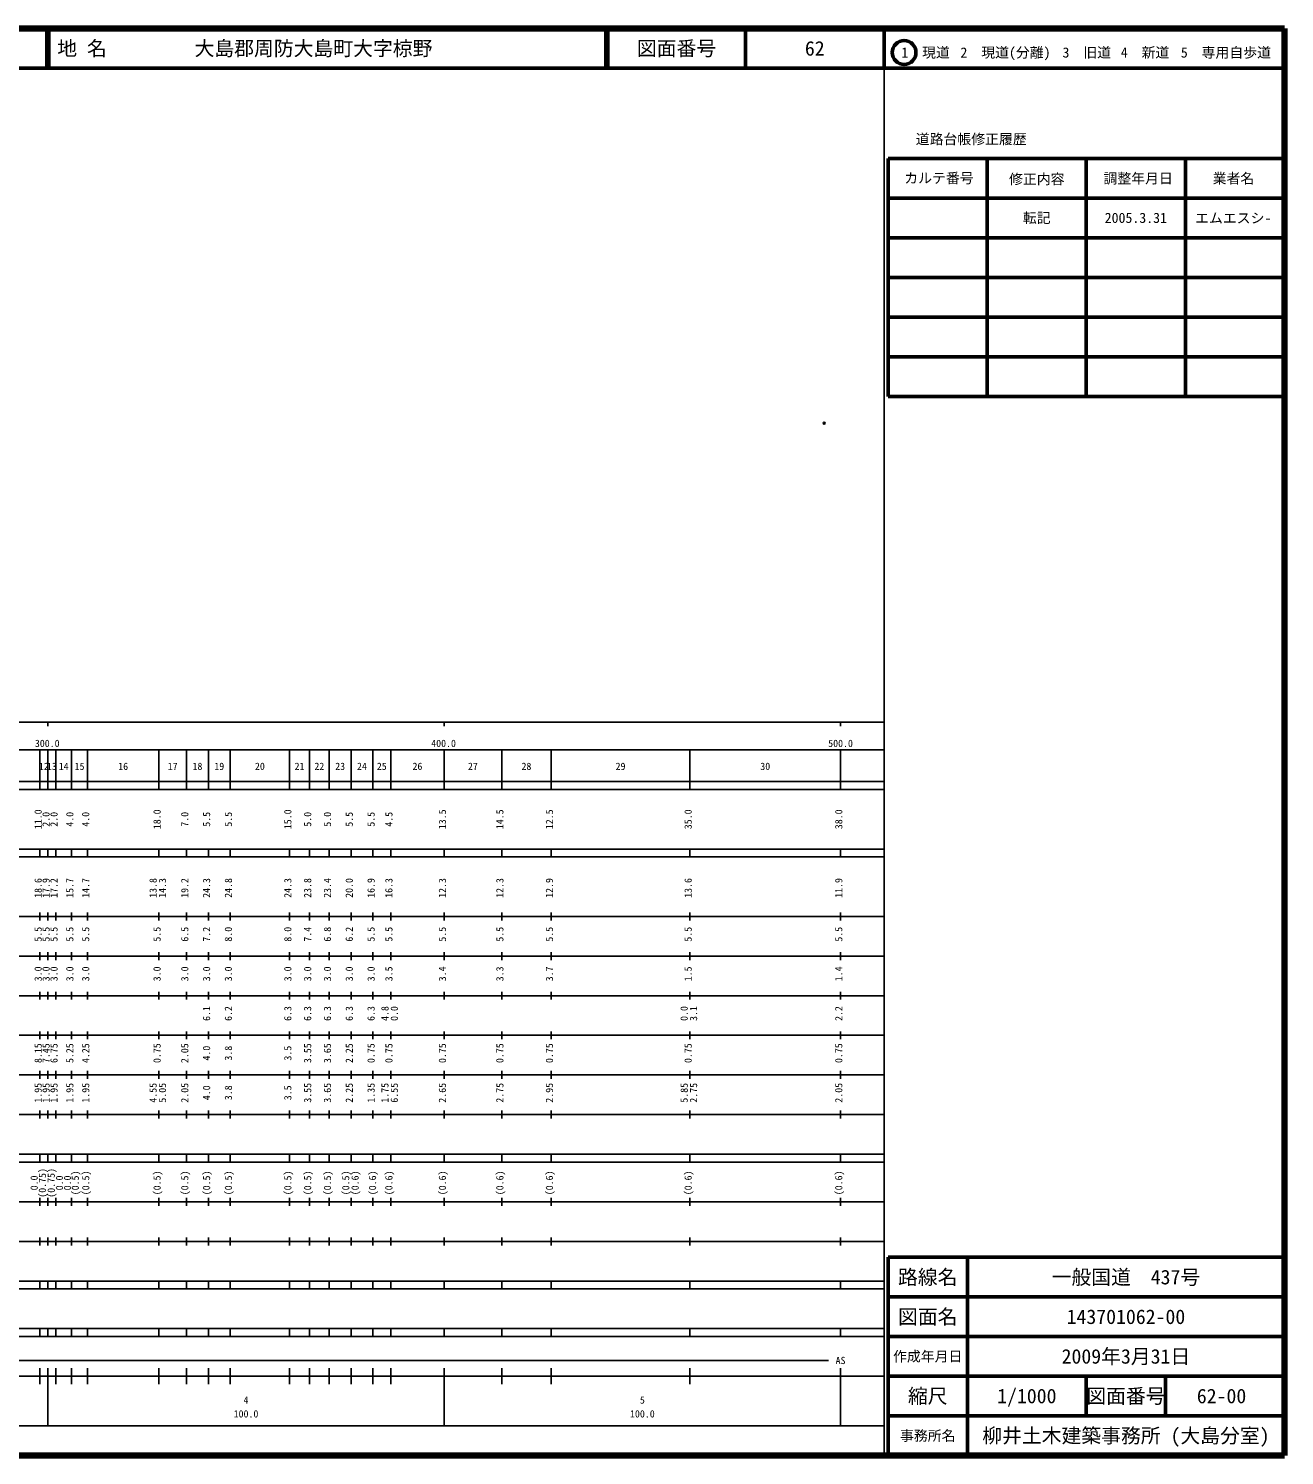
# Model space of a CAD drawing. Units: millimetres on the paper. Extents: x 40 to 680, y 20 to 380.
# Drawn here: x 363.1 to 680, y 20 to 380 of the extents above; entities that cross this region are included whole.
import ezdxf
from ezdxf.enums import TextEntityAlignment as Align

# ---------------------------------------------------------------- set-up
doc = ezdxf.new("R2010")
doc.units = ezdxf.units.MM
doc.header["$PDMODE"] = 32
doc.header["$PDSIZE"] = 0.5
doc.layers.add('M-OTRS', color=6, linetype='Continuous')
doc.layers.add('M-TTL-TXT', color=7, linetype='Continuous')
for name, color, linetype, lineweight in [('M-TTL', 2, 'Continuous', 140), ('M-TTL-BAND', 7, 'Continuous', 25), ('M-TTL-FRAM', 2, 'Continuous', 50), ('M-TTL-LINE', 7, 'Continuous', 50)]:
    doc.layers.add(name, color=color, linetype=linetype, lineweight=lineweight)
doc.styles.add('ＭＳ ゴシック', font='')
doc.styles.get('ＭＳ ゴシック').set_extended_font_data('MS Gothic')

msp = doc.modelspace()

# ---------------------------------------------------------------- linework, layer by layer
at = {"layer": 'M-OTRS'}
msp.add_point((563.892, 280.41), dxfattribs=at)
at = {"layer": 'M-TTL'}
for p, q in [((680, 380), (40, 380)), ((680, 20), (680, 380)), ((40, 20), (680, 20))]:
    msp.add_line(p, q, dxfattribs=at)
at = {"layer": 'M-TTL-BAND'}
for p, q in [((579, 20), (579, 370)), ((40, 205), (579, 205)), ((368, 205), (368, 204)), ((468, 205), (468, 204)), ((568, 205), (568, 204)), ((68, 198), (579, 198)), ((366, 188), (366, 198)), ((368, 188), (368, 198)), ((370, 188), (370, 198)), ((374, 188), (374, 198)), ((378, 188), (378, 198)), ((396, 188), (396, 198)), ((403, 188), (403, 198)), ((408.5, 188), (408.5, 198)), ((414, 188), (414, 198)), ((429, 188), (429, 198)), ((434, 188), (434, 198)), ((439, 188), (439, 198)), ((444.5, 188), (444.5, 198)), ((450, 188), (450, 198)), ((454.5, 188), (454.5, 198)), ((468, 188), (468, 198)), ((482.5, 188), (482.5, 198)), ((495, 188), (495, 198)), ((530, 188), (530, 198)), ((568, 188), (568, 198)), ((40, 190), (579, 190)), ((40, 188), (579, 188)), ((40, 173), (579, 173)), ((366, 171), (366, 173)), ((368, 171), (368, 173)), ((370, 171), (370, 173)), ((374, 171), (374, 173)), ((378, 171), (378, 173)), ((396, 171), (396, 173)), ((403, 171), (403, 173)), ((408.5, 171), (408.5, 173)), ((414, 171), (414, 173)), ((429, 171), (429, 173)), ((434, 171), (434, 173)), ((439, 171), (439, 173)), ((444.5, 171), (444.5, 173)), ((450, 171), (450, 173)), ((454.5, 171), (454.5, 173)), ((468, 171), (468, 173)), ((482.5, 171), (482.5, 173)), ((495, 171), (495, 173)), ((530, 171), (530, 173)), ((568, 171), (568, 173)), ((40, 171), (579, 171)), ((40, 156), (579, 156)), ((366, 155), (366, 157)), ((368, 155), (368, 157)), ((370, 155), (370, 157)), ((374, 155), (374, 157)), ((378, 155), (378, 157)), ((396, 155), (396, 157)), ((403, 155), (403, 157)), ((408.5, 155), (408.5, 157)), ((414, 155), (414, 157)), ((429, 155), (429, 157)), ((434, 155), (434, 157)), ((439, 155), (439, 157)), ((444.5, 155), (444.5, 157)), ((450, 155), (450, 157)), ((454.5, 155), (454.5, 157)), ((468, 155), (468, 157)), ((482.5, 155), (482.5, 157)), ((495, 155), (495, 157)), ((530, 155), (530, 157)), ((568, 155), (568, 157)), ((46, 146), (579, 146)), ((366, 145), (366, 147)), ((368, 145), (368, 147)), ((370, 145), (370, 147)), ((374, 145), (374, 147)), ((378, 145), (378, 147)), ((396, 145), (396, 147)), ((403, 145), (403, 147)), ((408.5, 145), (408.5, 147)), ((414, 145), (414, 147)), ((429, 145), (429, 147)), ((434, 145), (434, 147)), ((439, 145), (439, 147)), ((444.5, 145), (444.5, 147)), ((450, 145), (450, 147)), ((454.5, 145), (454.5, 147)), ((468, 145), (468, 147)), ((482.5, 145), (482.5, 147)), ((495, 145), (495, 147)), ((530, 145), (530, 147)), ((568, 145), (568, 147)), ((366, 135), (366, 137)), ((368, 135), (368, 137)), ((370, 135), (370, 137)), ((374, 135), (374, 137)), ((378, 135), (378, 137)), ((396, 135), (396, 137)), ((403, 135), (403, 137)), ((408.5, 135), (408.5, 137)), ((414, 135), (414, 137)), ((429, 135), (429, 137)), ((434, 135), (434, 137)), ((439, 135), (439, 137)), ((444.5, 135), (444.5, 137)), ((450, 135), (450, 137)), ((454.5, 135), (454.5, 137)), ((468, 135), (468, 137)), ((482.5, 135), (482.5, 137)), ((495, 135), (495, 137)), ((530, 135), (530, 137)), ((568, 135), (568, 137)), ((52, 136), (579, 136)), ((46, 126), (579, 126)), ((366, 125), (366, 127)), ((368, 125), (368, 127)), ((370, 125), (370, 127)), ((374, 125), (374, 127)), ((378, 125), (378, 127)), ((396, 125), (396, 127)), ((403, 125), (403, 127)), ((408.5, 125), (408.5, 127)), ((414, 125), (414, 127)), ((429, 125), (429, 127)), ((434, 125), (434, 127)), ((439, 125), (439, 127)), ((444.5, 125), (444.5, 127)), ((450, 125), (450, 127)), ((454.5, 125), (454.5, 127)), ((468, 125), (468, 127)), ((482.5, 125), (482.5, 127)), ((495, 125), (495, 127)), ((530, 125), (530, 127)), ((568, 125), (568, 127)), ((52, 116), (579, 116)), ((366, 115), (366, 117)), ((368, 115), (368, 117)), ((370, 115), (370, 117)), ((374, 115), (374, 117)), ((378, 115), (378, 117)), ((396, 115), (396, 117)), ((403, 115), (403, 117)), ((408.5, 115), (408.5, 117)), ((414, 115), (414, 117)), ((429, 115), (429, 117)), ((434, 115), (434, 117)), ((439, 115), (439, 117)), ((444.5, 115), (444.5, 117)), ((450, 115), (450, 117)), ((454.5, 115), (454.5, 117)), ((468, 115), (468, 117)), ((482.5, 115), (482.5, 117)), ((495, 115), (495, 117)), ((530, 115), (530, 117)), ((568, 115), (568, 117)), ((46, 106), (579, 106)), ((366, 105), (366, 107)), ((368, 105), (368, 107)), ((370, 105), (370, 107)), ((374, 105), (374, 107)), ((378, 105), (378, 107)), ((396, 105), (396, 107)), ((403, 105), (403, 107)), ((408.5, 105), (408.5, 107)), ((414, 105), (414, 107)), ((429, 105), (429, 107)), ((434, 105), (434, 107)), ((439, 105), (439, 107)), ((444.5, 105), (444.5, 107)), ((450, 105), (450, 107)), ((454.5, 105), (454.5, 107)), ((468, 105), (468, 107)), ((482.5, 105), (482.5, 107)), ((495, 105), (495, 107)), ((530, 105), (530, 107)), ((568, 105), (568, 107)), ((40, 96), (579, 96)), ((40, 94), (579, 94)), ((366, 94), (366, 96)), ((368, 94), (368, 96)), ((370, 94), (370, 96)), ((374, 94), (374, 96)), ((378, 94), (378, 96)), ((396, 94), (396, 96)), ((403, 94), (403, 96)), ((408.5, 94), (408.5, 96)), ((414, 94), (414, 96)), ((429, 94), (429, 96)), ((434, 94), (434, 96)), ((439, 94), (439, 96)), ((444.5, 94), (444.5, 96)), ((450, 94), (450, 96)), ((454.5, 94), (454.5, 96)), ((468, 94), (468, 96)), ((482.5, 94), (482.5, 96)), ((495, 94), (495, 96)), ((530, 94), (530, 96)), ((568, 94), (568, 96)), ((49, 84), (579, 84)), ((366, 83), (366, 85)), ((368, 83), (368, 85)), ((370, 83), (370, 85)), ((374, 83), (374, 85)), ((378, 83), (378, 85)), ((396, 83), (396, 85)), ((403, 83), (403, 85)), ((408.5, 83), (408.5, 85)), ((414, 83), (414, 85)), ((429, 83), (429, 85)), ((434, 83), (434, 85)), ((439, 83), (439, 85)), ((444.5, 83), (444.5, 85)), ((450, 83), (450, 85)), ((454.5, 83), (454.5, 85)), ((468, 83), (468, 85)), ((482.5, 83), (482.5, 85)), ((495, 83), (495, 85)), ((530, 83), (530, 85)), ((568, 83), (568, 85)), ((40, 74), (579, 74)), ((366, 73), (366, 75)), ((368, 73), (368, 75)), ((370, 73), (370, 75)), ((374, 73), (374, 75)), ((378, 73), (378, 75)), ((396, 73), (396, 75)), ((403, 73), (403, 75)), ((408.5, 73), (408.5, 75)), ((414, 73), (414, 75)), ((429, 73), (429, 75)), ((434, 73), (434, 75)), ((439, 73), (439, 75)), ((444.5, 73), (444.5, 75)), ((450, 73), (450, 75)), ((454.5, 73), (454.5, 75)), ((468, 73), (468, 75)), ((482.5, 73), (482.5, 75)), ((495, 73), (495, 75)), ((530, 73), (530, 75)), ((568, 73), (568, 75)), ((40, 64), (579, 64)), ((40, 62), (579, 62)), ((366, 62), (366, 64)), ((368, 62), (368, 64)), ((370, 62), (370, 64)), ((374, 62), (374, 64)), ((378, 62), (378, 64)), ((396, 62), (396, 64)), ((403, 62), (403, 64)), ((408.5, 62), (408.5, 64)), ((414, 62), (414, 64)), ((429, 62), (429, 64)), ((434, 62), (434, 64)), ((439, 62), (439, 64)), ((444.5, 62), (444.5, 64)), ((450, 62), (450, 64)), ((454.5, 62), (454.5, 64)), ((468, 62), (468, 64)), ((482.5, 62), (482.5, 64)), ((495, 62), (495, 64)), ((530, 62), (530, 64)), ((568, 62), (568, 64)), ((40, 52), (579, 52)), ((366, 50), (366, 52)), ((368, 50), (368, 52)), ((370, 50), (370, 52)), ((374, 50), (374, 52)), ((378, 50), (378, 52)), ((396, 50), (396, 52)), ((403, 50), (403, 52)), ((408.5, 50), (408.5, 52)), ((414, 50), (414, 52)), ((429, 50), (429, 52)), ((434, 50), (434, 52)), ((439, 50), (439, 52)), ((444.5, 50), (444.5, 52)), ((450, 50), (450, 52)), ((454.5, 50), (454.5, 52)), ((468, 50), (468, 52)), ((482.5, 50), (482.5, 52)), ((495, 50), (495, 52)), ((530, 50), (530, 52)), ((568, 50), (568, 52)), ((40, 50), (579, 50)), ((71, 44), (565, 44)), ((40, 40), (579, 40)), ((366, 38), (366, 42)), ((368, 27.5), (368, 42)), ((370, 38), (370, 42)), ((374, 38), (374, 42)), ((378, 38), (378, 42)), ((396, 38), (396, 42)), ((403, 38), (403, 42)), ((408.5, 38), (408.5, 42)), ((414, 38), (414, 42)), ((429, 38), (429, 42)), ((434, 38), (434, 42)), ((439, 38), (439, 42)), ((444.5, 38), (444.5, 42)), ((450, 38), (450, 42)), ((454.5, 38), (454.5, 42)), ((468, 27.5), (468, 42)), ((482.5, 38), (482.5, 42)), ((495, 38), (495, 42)), ((530, 38), (530, 42)), ((568, 27.5), (568, 42)), ((68, 27.5), (579, 27.5))]:
    msp.add_line(p, q, dxfattribs=at)
at = {"layer": 'M-TTL-FRAM'}
for p, q in [((580, 347.197), (580, 287.197)), ((580, 347.197), (680, 347.197)), ((580, 287.197), (680, 287.197)), ((680, 70), (580, 70)), ((580, 70), (580, 20))]:
    msp.add_line(p, q, dxfattribs=at)
at = {"layer": 'M-TTL-LINE'}
for p, q in [((367.75, 380), (367.75, 370)), ((368.25, 380), (368.25, 370)), ((508.747, 380), (508.747, 370)), ((509.247, 380), (509.247, 370)), ((543.997, 380), (543.997, 370)), ((579, 380), (579, 370)), ((40, 370), (680, 370)), ((605, 347.197), (605, 287.197)), ((630, 347.197), (630, 287.197)), ((655, 347.197), (655, 287.197)), ((580, 337.197), (680, 337.197)), ((580, 327.197), (680, 327.197)), ((580, 317.197), (680, 317.197)), ((580, 307.197), (680, 307.197)), ((580, 297.197), (680, 297.197)), ((600, 70), (600, 20)), ((680, 60), (580, 60)), ((680, 50), (580, 50)), ((680, 40), (580, 40)), ((630, 40), (630, 30)), ((650, 40), (650, 30)), ((680, 30), (580, 30))]:
    msp.add_line(p, q, dxfattribs=at)
msp.add_circle((584.031, 373.958), 3, dxfattribs=at)

# ---------------------------------------------------------------- texts
at = {"layer": 'M-TTL-BAND', "style": 'ＭＳ ゴシック'}
for s, p in [('300.0', (367.844, 198.195)), ('400.0', (467.844, 198.195)), ('500.0', (568, 198.195)), ('12', (367, 192.405)), ('13', (369, 192.405)), ('14', (372, 192.405)), ('15', (376, 192.405)), ('16', (387, 192.405)), ('17', (399.5, 192.405)), ('18', (405.75, 192.405)), ('19', (411.25, 192.405)), ('20', (421.5, 192.405)), ('21', (431.5, 192.405)), ('22', (436.5, 192.405)), ('23', (441.75, 192.405)), ('24', (447.25, 192.405)), ('25', (452.25, 192.405)), ('26', (461.25, 192.405)), ('27', (475.25, 192.405)), ('28', (488.75, 192.405)), ('29', (512.5, 192.405)), ('30', (549, 192.405)), ('AS', (568, 42.5)), ('4', (418, 32.523)), ('5', (518, 32.523)), ('100.0', (418, 29.033)), ('100.0', (518, 29.033))]:
    msp.add_text(s, height=1.833, dxfattribs=at).set_placement(p, align=Align.BOTTOM_CENTER)
for s, p in [('11.0', (367, 180.5)), ('2.0', (369, 180.5)), ('2.0', (371, 180.5)), ('4.0', (375, 180.5)), ('4.0', (379, 180.5)), ('18.0', (397, 180.5)), ('7.0', (404, 180.5)), ('5.5', (409.5, 180.5)), ('5.5', (415, 180.5)), ('15.0', (430, 180.5)), ('5.0', (435, 180.5)), ('5.0', (440, 180.5)), ('5.5', (445.5, 180.5)), ('5.5', (451, 180.5)), ('4.5', (455.5, 180.5)), ('13.5', (469, 180.5)), ('14.5', (483.5, 180.5)), ('12.5', (496, 180.5)), ('35.0', (531, 180.5)), ('38.0', (569, 180.5)), ('18.6', (367, 163.174)), ('17.9', (369, 163.174)), ('17.2', (371, 163.174)), ('15.7', (375, 163.174)), ('14.7', (379, 163.174)), ('13.8', (396, 163.174)), ('14.3', (398.37, 163.174)), ('19.2', (404, 163.174)), ('24.3', (409.5, 163.174)), ('24.8', (415, 163.174)), ('24.3', (430, 163.174)), ('23.8', (435, 163.174)), ('23.4', (440, 163.174)), ('20.0', (445.5, 163.174)), ('16.9', (451, 163.174)), ('16.3', (455.5, 163.174)), ('12.3', (469, 163.174)), ('12.3', (483.5, 163.174)), ('12.9', (496, 163.174)), ('13.6', (531, 163.174)), ('11.9', (569, 163.174)), ('5.5', (367, 151.5)), ('5.5', (369, 151.5)), ('5.5', (371, 151.5)), ('5.5', (375, 151.5)), ('5.5', (379, 151.5)), ('5.5', (397, 151.5)), ('6.5', (404, 151.5)), ('7.2', (409.5, 151.5)), ('8.0', (415, 151.5)), ('8.0', (430, 151.5)), ('7.4', (435, 151.5)), ('6.8', (440, 151.5)), ('6.2', (445.5, 151.5)), ('5.5', (451, 151.5)), ('5.5', (455.5, 151.5)), ('5.5', (469, 151.5)), ('5.5', (483.5, 151.5)), ('5.5', (496, 151.5)), ('5.5', (531, 151.5)), ('5.5', (569, 151.5)), ('3.0', (367, 141.5)), ('3.0', (369, 141.5)), ('3.0', (371, 141.5)), ('3.0', (375, 141.5)), ('3.0', (379, 141.5)), ('3.0', (397, 141.5)), ('3.0', (404, 141.5)), ('3.0', (409.5, 141.5)), ('3.0', (415, 141.5)), ('3.0', (430, 141.5)), ('3.0', (435, 141.5)), ('3.0', (440, 141.5)), ('3.0', (445.5, 141.5)), ('3.0', (451, 141.5)), ('3.5', (455.5, 141.5)), ('3.4', (469, 141.5)), ('3.3', (483.5, 141.5)), ('3.7', (496, 141.5)), ('1.5', (531, 141.5)), ('1.4', (569, 141.5)), ('6.1', (409.5, 131.5)), ('6.2', (415, 131.5)), ('6.3', (430, 131.5)), ('6.3', (435, 131.5)), ('6.3', (440, 131.5)), ('6.3', (445.5, 131.5)), ('6.3', (451, 131.5)), ('4.8', (454.5, 131.5)), ('0.0', (456.87, 131.5)), ('0.0', (530, 131.5)), ('3.1', (532.37, 131.5)), ('2.2', (569, 131.5)), ('8.15', (367, 121.5)), ('7.45', (369, 121.5)), ('6.75', (371, 121.5)), ('5.25', (375, 121.5)), ('4.25', (379, 121.5)), ('0.75', (397, 121.5)), ('2.05', (404, 121.5)), ('4.0', (409.5, 121.5)), ('3.8', (415, 121.5)), ('3.5', (430, 121.5)), ('3.55', (435, 121.5)), ('3.65', (440, 121.5)), ('2.25', (445.5, 121.5)), ('0.75', (451, 121.5)), ('0.75', (455.5, 121.5)), ('0.75', (469, 121.5)), ('0.75', (483.5, 121.5)), ('0.75', (496, 121.5)), ('0.75', (531, 121.5)), ('0.75', (569, 121.5)), ('1.95', (367, 111.5)), ('1.95', (369, 111.5)), ('1.95', (371, 111.5)), ('1.95', (375, 111.5)), ('1.95', (379, 111.5)), ('4.55', (396, 111.5)), ('5.05', (398.37, 111.5)), ('2.05', (404, 111.5)), ('4.0', (409.5, 111.5)), ('3.8', (415, 111.5)), ('3.5', (430, 111.5)), ('3.55', (435, 111.5)), ('3.65', (440, 111.5)), ('2.25', (445.5, 111.5)), ('1.35', (451, 111.5)), ('1.75', (454.5, 111.5)), ('6.55', (456.87, 111.5)), ('2.65', (469, 111.5)), ('2.75', (483.5, 111.5)), ('2.95', (496, 111.5)), ('5.85', (530, 111.5)), ('2.75', (532.37, 111.5)), ('2.05', (569, 111.5)), ('0.0', (366, 88.764)), ('(0.75)', (368.07, 88.764)), ('(0.75)', (370.3, 88.764)), ('0.0', (372.37, 88.764)), ('0.0', (374.4, 88.764)), ('(0.5)', (376.37, 88.764)), ('(0.5)', (379, 88.764)), ('(0.5)', (397, 88.764)), ('(0.5)', (404, 88.764)), ('(0.5)', (409.5, 88.764)), ('(0.5)', (415, 88.764)), ('(0.5)', (430, 88.764)), ('(0.5)', (435, 88.764)), ('(0.5)', (440, 88.764)), ('(0.5)', (444.6, 88.764)), ('(0.6)', (446.97, 88.764)), ('(0.6)', (451.37, 88.764)), ('(0.6)', (455.5, 88.764)), ('(0.6)', (469, 88.764)), ('(0.6)', (483.5, 88.764)), ('(0.6)', (496, 88.764)), ('(0.6)', (531, 88.764)), ('(0.6)', (569, 88.764))]:
    msp.add_text(s, height=1.833, rotation=90, dxfattribs=at).set_placement(p, align=Align.BOTTOM_CENTER)
at = {"layer": 'M-TTL-TXT', "style": 'ＭＳ ゴシック'}
for s, p in [('地 名', (370.38, 375)), ('大島郡周防大島町大字椋野', (405.024, 375))]:
    msp.add_text(s, height=3.666, dxfattribs=at).set_placement(p, align=Align.MIDDLE_LEFT)
for s, height, p in [('図面番号', 3.666, (526.622, 375)), ('62', 3.666, (561.497, 375)), ('1\u3000現道', 2.566, (589.448, 373.958)), ('2\u3000現道(分離)', 2.566, (609.619, 373.958)), ('3\u3000旧道', 2.566, (630.121, 373.958)), ('4\u3000新道', 2.566, (644.824, 373.958)), ('5\u3000専用自歩道', 2.566, (665.228, 373.958)), ('道路台帳修正履歴', 2.566, (600.968, 352.113)), ('カルテ番号', 2.566, (592.839, 342.277)), ('修正内容', 2.566, (617.509, 342.023)), ('調整年月日', 2.566, (643.089, 342.197)), ('業者名', 2.566, (667.134, 342.197)), ('転記', 2.566, (617.5, 332.245)), ('2005.3.31', 2.566, (642.5, 332.245)), ('エムエスシ-', 2.566, (667.077, 332.189)), ('路線名', 3.666, (590, 65)), ('路線名', 3.666, (590, 65)), ('一般国道\u3000437号', 3.666, (640, 65)), ('図面名', 3.666, (590, 55)), ('図面名', 3.666, (590, 55)), ('143701062-00', 3.666, (640, 55)), ('2009年3月31日', 3.666, (640, 45)), ('作成年月日', 2.566, (590, 45)), ('作成年月日', 2.566, (590, 45)), ('縮尺', 3.666, (590, 35)), ('縮尺', 3.666, (590, 35)), ('1/1000', 3.666, (615, 35)), ('図面番号', 3.666, (640, 35)), ('図面番号', 3.666, (640, 35)), ('62-00', 3.666, (664.125, 35)), ('事務所名', 2.566, (590, 25)), ('事務所名', 2.566, (590, 25)), ('柳井土木建築事務所 (大島分室)', 3.666, (640, 25))]:
    msp.add_text(s, height=height, dxfattribs=at).set_placement(p, align=Align.MIDDLE_CENTER)

doc.saveas('drawing.dxf')
